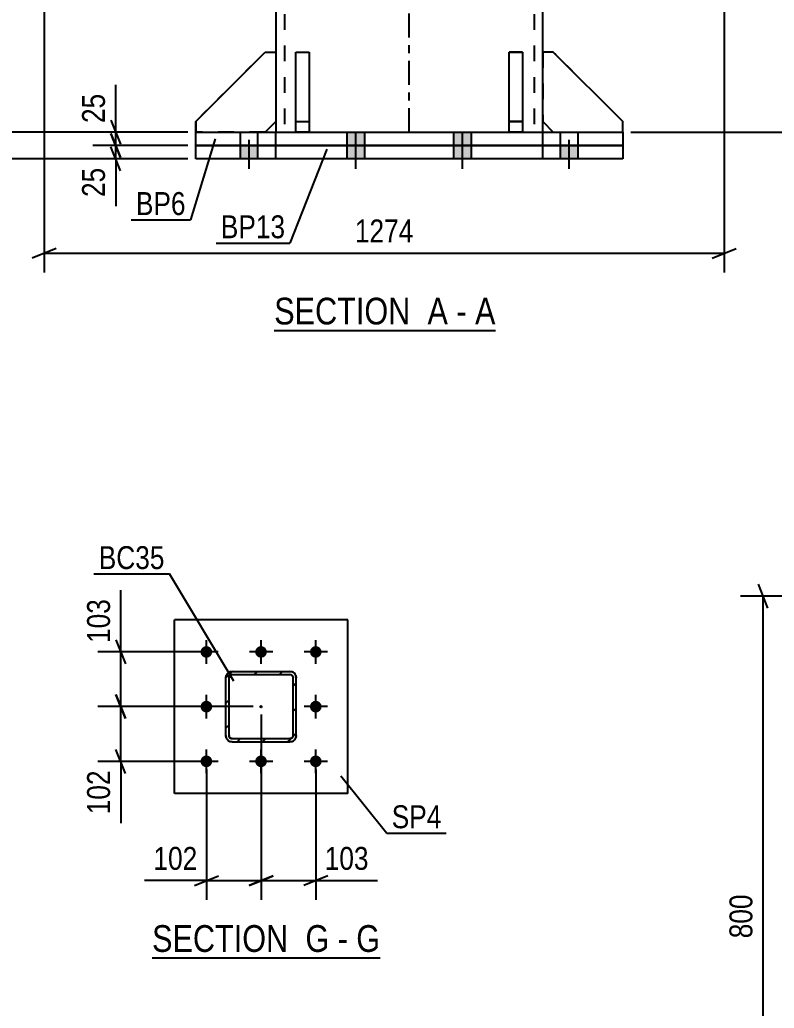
# Model space of a CAD drawing. Header units: millimetres. Extents: x 0 to 841, y 0 to 594.
# Drawn here: x 285.2 to 379.4, y 83.7 to 207.2 of the extents above; entities that cross this region are included whole.
import ezdxf

# ---------------------------------------------------------------- set-up
doc = ezdxf.new("R2010")
doc.units = ezdxf.units.MM
doc.linetypes.add('DXK_LINE_DOT2', pattern=[3.9198, 1.9599, -1.9599])
doc.linetypes.add('DXK_LINE_DOT3', pattern=[5.9187, 2.979, -0.9799, 0.9799, -0.9799])
doc.styles.add('Arial Narrow', font='ARIALN.TTF', dxfattribs={"height": 0.2})

# ---------------------------------------------------------------- blocks, each defined once
blk = doc.blocks.new('Unknown-682105598-11 - 3835')
at = {"color": 6, "linetype": 'Continuous'}
blk.add_line((316.96, 168.38), (344.6, 168.38), dxfattribs=at)
at = {"color": 0, "linetype": 'Continuous'}
for points in [[(335.06, 169.13), (335.06, 172.63), (316.96, 172.63), (316.96, 169.13)], [(338.67, 169.13), (338.67, 172.63), (336.11, 172.63), (336.11, 169.13)], [(341, 169.13), (341, 172.63), (339.72, 172.63), (339.72, 169.13)], [(344.6, 169.13), (344.6, 172.63), (342.05, 172.63), (342.05, 169.13)]]:
    blk.add_wipeout(points, dxfattribs=at)
at = {"color": 7, "linetype": 'Continuous', "style": 'Arial Narrow'}
for s, p in [('SECTION ', (316.96, 169.13)), ('A', (336.11, 169.13)), ('A', (342.05, 169.13)), ('-', (339.72, 169.13))]:
    blk.add_text(s, height=3.34, dxfattribs=at).set_placement(p)
blk = doc.blocks.new('Unknown-682105598-16 - 16781')
at = {"color": 6, "linetype": 'Continuous'}
blk.add_line((301.7, 90), (330.2, 90), dxfattribs=at)
at = {"color": 0, "linetype": 'Continuous'}
for points in [[(319.81, 90.75), (319.81, 94.25), (301.7, 94.25), (301.7, 90.75)], [(323.84, 90.75), (323.84, 94.25), (320.86, 94.25), (320.86, 90.75)], [(326.16, 90.75), (326.16, 94.25), (324.89, 94.25), (324.89, 90.75)], [(330.2, 90.75), (330.2, 94.25), (327.21, 94.25), (327.21, 90.75)]]:
    blk.add_wipeout(points, dxfattribs=at)
at = {"color": 7, "linetype": 'Continuous', "style": 'Arial Narrow'}
for s, p in [('SECTION ', (301.7, 90.75)), ('G', (320.86, 90.75)), ('G', (327.21, 90.75)), ('-', (324.89, 90.75))]:
    blk.add_text(s, height=3.34, dxfattribs=at).set_placement(p)
blk = doc.blocks.new('Part-682105598-3974 - 3835')
at = {"color": 2, "linetype": 'Continuous'}
for p, q in [((317.16, 243.16), (317.16, 193.16)), ((350.5, 193.16), (350.5, 243.16))]:
    blk.add_line(p, q, dxfattribs=at)
at = {"color": 7, "linetype": 'DXK_LINE_DOT2'}
for p, q in [((318.23, 243.16), (318.23, 193.16)), ((349.43, 243.16), (349.43, 193.16)), ((317.16, 193.16), (350.5, 193.16))]:
    blk.add_line(p, q, dxfattribs=at)
at = {"color": 7, "linetype": 'DXK_LINE_DOT3'}
blk.add_line((333.83, 193.16), (333.83, 243.16), dxfattribs=at)
blk = doc.blocks.new('Part-682105598-3980 - 3835')
at = {"color": 2, "linetype": 'Continuous'}
for p, q in [((319.66, 193.16), (319.66, 203.16)), ((319.66, 203.16), (321.33, 203.16)), ((321.33, 203.16), (321.33, 193.16)), ((319.66, 194.5), (321.33, 194.5)), ((321.33, 193.16), (319.66, 193.16))]:
    blk.add_line(p, q, dxfattribs=at)
blk = doc.blocks.new('Part-682105598-3981 - 3835')
at = {"color": 2, "linetype": 'Continuous'}
for p, q in [((346.33, 193.16), (346.33, 203.16)), ((348, 203.16), (346.33, 203.16)), ((348, 203.16), (348, 193.16)), ((348, 194.5), (346.33, 194.5)), ((348, 193.16), (346.33, 193.16))]:
    blk.add_line(p, q, dxfattribs=at)
blk = doc.blocks.new('Part-682105598-3982 - 3835')
at = {"color": 7, "linetype": 'DXK_LINE_DOT2'}
for p, q in [((319.66, 203.16), (321.33, 203.16)), ((319.66, 193.16), (319.66, 203.16)), ((321.33, 203.16), (321.33, 193.16)), ((319.66, 194.5), (321.33, 194.5)), ((321.33, 193.16), (319.66, 193.16))]:
    blk.add_line(p, q, dxfattribs=at)
blk = doc.blocks.new('Part-682105598-3983 - 3835')
at = {"color": 7, "linetype": 'DXK_LINE_DOT2'}
for p, q in [((346.33, 203.16), (348, 203.16)), ((346.33, 193.16), (346.33, 203.16)), ((348, 203.16), (348, 193.16)), ((346.33, 194.5), (348, 194.5)), ((348, 193.16), (346.33, 193.16))]:
    blk.add_line(p, q, dxfattribs=at)
blk = doc.blocks.new('Part-682105598-3984 - 3835')
at = {"color": 7, "linetype": 'DXK_LINE_DOT2'}
for p, q in [((351.83, 203.16), (350.5, 203.16)), ((350.5, 203.16), (350.5, 194.5)), ((360.5, 194.5), (351.83, 203.16)), ((350.5, 194.5), (351.83, 193.16)), ((360.5, 193.16), (360.5, 194.5)), ((351.83, 193.16), (360.5, 193.16))]:
    blk.add_line(p, q, dxfattribs=at)
blk = doc.blocks.new('Bolt-682105598-3937 - 3835')
at = {"linetype": 'Continuous'}
for points in [[(326.06, 191.5), (328.26, 191.5), (328.26, 193.16), (326.06, 193.16)], [(339.4, 191.5), (341.6, 191.5), (341.6, 193.16), (339.4, 193.16)]]:
    blk.add_hatch(color=1, dxfattribs=at).paths.add_polyline_path(points)
at = {"color": 1, "linetype": 'DXK_LINE_DOT2'}
for p, q in [((312.73, 191.5), (312.73, 193.16)), ((312.73, 191.5), (312.73, 193.16)), ((313.83, 190.23), (313.83, 193.16)), ((313.83, 190.23), (313.83, 193.16)), ((314.93, 191.5), (314.93, 193.16)), ((314.93, 191.5), (314.93, 193.16)), ((352.73, 191.5), (352.73, 193.16)), ((352.73, 191.5), (352.73, 193.16)), ((353.83, 190.23), (353.83, 193.16)), ((353.83, 190.23), (353.83, 193.16)), ((354.93, 191.5), (354.93, 193.16)), ((354.93, 191.5), (354.93, 193.16))]:
    blk.add_line(p, q, dxfattribs=at)
at = {"color": 1, "linetype": 'Continuous'}
for p, q in [((326.06, 191.5), (326.06, 193.16)), ((327.16, 190.23), (327.16, 193.16)), ((328.26, 191.5), (328.26, 193.16)), ((339.4, 191.5), (339.4, 193.16)), ((340.5, 190.23), (340.5, 193.16)), ((341.6, 191.5), (341.6, 193.16))]:
    blk.add_line(p, q, dxfattribs=at)
blk = doc.blocks.new('Part-682105598-3987 - 3835')
at = {"color": 2, "linetype": 'Continuous'}
for p, q in [((307.16, 194.5), (315.83, 203.16)), ((315.83, 203.16), (317.16, 203.16)), ((307.16, 194.5), (307.16, 193.16)), ((317.16, 194.5), (315.83, 193.16))]:
    blk.add_line(p, q, dxfattribs=at)
at = {"color": 7, "linetype": 'DXK_LINE_DOT2'}
for p, q in [((317.16, 203.16), (317.16, 194.5)), ((315.83, 193.16), (307.16, 193.16))]:
    blk.add_line(p, q, dxfattribs=at)
blk = doc.blocks.new('Part-682105598-3985 - 3835')
at = {"color": 2, "linetype": 'Continuous'}
for p, q in [((351.83, 203.16), (350.5, 203.16)), ((351.83, 203.16), (360.5, 194.5)), ((350.5, 194.5), (351.83, 193.16)), ((360.5, 193.16), (360.5, 194.5))]:
    blk.add_line(p, q, dxfattribs=at)
at = {"color": 7, "linetype": 'DXK_LINE_DOT2'}
for p, q in [((350.5, 203.16), (350.5, 194.5)), ((351.83, 193.16), (360.5, 193.16))]:
    blk.add_line(p, q, dxfattribs=at)
blk = doc.blocks.new('Part-682105598-3986 - 3835')
at = {"color": 7, "linetype": 'DXK_LINE_DOT2'}
for p, q in [((307.16, 194.5), (315.83, 203.16)), ((315.83, 203.16), (317.16, 203.16)), ((317.16, 203.16), (317.16, 194.5)), ((307.16, 193.16), (307.16, 194.5)), ((317.16, 194.5), (315.83, 193.16)), ((315.83, 193.16), (307.16, 193.16))]:
    blk.add_line(p, q, dxfattribs=at)
blk = doc.blocks.new('Part-682105598-3993 - 3835')
at = {"color": 2, "linetype": 'Continuous'}
for p, q in [((307.16, 193.16), (360.5, 193.16)), ((307.16, 191.5), (307.16, 193.16)), ((317.16, 191.5), (317.16, 193.16)), ((350.5, 191.5), (350.5, 193.16)), ((360.5, 193.16), (360.5, 191.5)), ((360.5, 191.5), (307.16, 191.5))]:
    blk.add_line(p, q, dxfattribs=at)
blk = doc.blocks.new('Part-682105598-38320 - 3835')
at = {"color": 2, "linetype": 'Continuous'}
for p, q in [((307.16, 191.5), (360.5, 191.5)), ((307.16, 189.83), (307.16, 191.5)), ((317.16, 189.83), (317.16, 191.5)), ((350.5, 189.83), (350.5, 191.5)), ((360.5, 191.5), (360.5, 189.83)), ((360.5, 189.83), (307.16, 189.83))]:
    blk.add_line(p, q, dxfattribs=at)
blk = doc.blocks.new('Bolt-682105598-38321 - 3835')
at = {"linetype": 'Continuous'}
for points in [[(312.73, 189.83), (314.93, 189.83), (314.93, 191.5), (312.73, 191.5)], [(312.73, 189.83), (314.93, 189.83), (314.93, 191.5), (312.73, 191.5)], [(326.06, 189.83), (328.26, 189.83), (328.26, 191.5), (326.06, 191.5)], [(339.4, 189.83), (341.6, 189.83), (341.6, 191.5), (339.4, 191.5)], [(352.73, 189.83), (354.93, 189.83), (354.93, 191.5), (352.73, 191.5)], [(352.73, 189.83), (354.93, 189.83), (354.93, 191.5), (352.73, 191.5)]]:
    blk.add_hatch(color=1, dxfattribs=at).paths.add_polyline_path(points)
at = {"color": 1, "linetype": 'Continuous'}
for p, q in [((312.73, 189.83), (312.73, 191.5)), ((312.73, 189.83), (312.73, 191.5)), ((313.83, 188.56), (313.83, 191.5)), ((313.83, 188.56), (313.83, 191.5)), ((314.93, 189.83), (314.93, 191.5)), ((314.93, 189.83), (314.93, 191.5)), ((326.06, 189.83), (326.06, 191.5)), ((327.16, 188.56), (327.16, 191.5)), ((328.26, 189.83), (328.26, 191.5)), ((339.4, 189.83), (339.4, 191.5)), ((340.5, 188.56), (340.5, 191.5)), ((341.6, 189.83), (341.6, 191.5)), ((352.73, 189.83), (352.73, 191.5)), ((352.73, 189.83), (352.73, 191.5)), ((353.83, 188.56), (353.83, 191.5)), ((353.83, 188.56), (353.83, 191.5)), ((354.93, 189.83), (354.93, 191.5)), ((354.93, 189.83), (354.93, 191.5))]:
    blk.add_line(p, q, dxfattribs=at)
blk = doc.blocks.new('Bolt-682105598-16906 - 16781')
at = {"linetype": 'Continuous'}
for points in [[(308.48, 127.49, -1), (308.48, 128.95, -1)], [(315.31, 127.49, -1), (315.31, 128.95, -1)], [(322.15, 127.49, -1), (322.15, 128.95, -1)], [(308.48, 120.65, -1), (308.48, 122.12, -1)], [(322.15, 120.65, -1), (322.15, 122.12, -1)], [(308.48, 113.82, -1), (308.48, 115.29, -1)], [(315.31, 113.82, -1), (315.31, 115.29, -1)], [(322.15, 113.82, -1), (322.15, 115.29, -1)]]:
    blk.add_hatch(color=1, dxfattribs=at).paths.add_polyline_path(points)
at = {"color": 1, "linetype": 'Continuous'}
for p, q in [((308.48, 126.75), (308.48, 129.69)), ((315.31, 126.75), (315.31, 129.69)), ((322.15, 126.75), (322.15, 129.69)), ((309.95, 128.22), (307.01, 128.22)), ((316.78, 128.22), (313.85, 128.22)), ((323.61, 128.22), (320.68, 128.22)), ((308.48, 119.92), (308.48, 122.85)), ((322.15, 119.92), (322.15, 122.85)), ((309.95, 121.39), (307.01, 121.39)), ((323.61, 121.39), (320.68, 121.39)), ((308.48, 113.09), (308.48, 116.02)), ((315.31, 113.09), (315.31, 116.02)), ((322.15, 113.09), (322.15, 116.02)), ((309.95, 114.55), (307.01, 114.55)), ((316.78, 114.55), (313.85, 114.55)), ((323.61, 114.55), (320.68, 114.55))]:
    blk.add_line(p, q, dxfattribs=at)
blk = doc.blocks.new('Part-682105598-16809 - 16781')
at = {"linetype": 'Continuous'}
h = blk.add_hatch(dxfattribs=at)
h.set_pattern_fill('', scale=0.7, style=0, pattern_type=0)
h.set_pattern_definition([(45, (311.714, 125.785), (-1.57154, 1.57154), [])])
h.paths.add_polyline_path([(318.91, 125.79), (311.71, 125.79), (311.41, 125.72), (311.15, 125.55), (310.97, 125.29), (310.91, 124.99), (310.91, 117.79), (310.97, 117.48), (311.15, 117.22), (311.41, 117.05), (311.71, 116.99), (318.91, 116.99), (319.22, 117.05), (319.48, 117.22), (319.65, 117.48), (319.71, 117.79), (319.71, 124.99), (319.65, 125.29), (319.48, 125.55), (319.22, 125.72)])
h.paths.add_polyline_path([(319.28, 125.14), (319.31, 124.99), (319.31, 117.79), (319.28, 117.63), (319.2, 117.5), (319.07, 117.42), (318.91, 117.39), (311.71, 117.39), (311.56, 117.42), (311.43, 117.5), (311.34, 117.63), (311.31, 117.79), (311.31, 124.99), (311.34, 125.14), (311.43, 125.27), (311.56, 125.35), (311.71, 125.39), (318.91, 125.39), (319.07, 125.35), (319.2, 125.27)])
blk.add_hatch(color=246, dxfattribs=at).paths.add_polyline_path([(315.31, 121.29, -1), (315.31, 121.49, -1)])
at = {"color": 7, "linetype": 'DXK_LINE_DOT2'}
for p, q in [((310.91, 124.99), (310.97, 125.29)), ((310.91, 117.79), (310.91, 124.99)), ((311.34, 125.14), (311.31, 124.99)), ((311.31, 117.79), (311.31, 124.99)), ((311.43, 125.27), (311.34, 125.14)), ((311.41, 125.72), (311.71, 125.79)), ((311.56, 125.35), (311.43, 125.27)), ((311.71, 125.39), (311.56, 125.35)), ((311.71, 125.79), (318.91, 125.79)), ((311.71, 125.39), (318.91, 125.39)), ((318.91, 125.79), (319.22, 125.72)), ((319.07, 125.35), (318.91, 125.39)), ((319.2, 125.27), (319.07, 125.35)), ((319.28, 125.14), (319.2, 125.27)), ((319.31, 124.99), (319.28, 125.14)), ((319.31, 117.79), (319.31, 124.99)), ((319.65, 125.29), (319.71, 124.99)), ((319.71, 117.79), (319.71, 124.99)), ((310.97, 117.48), (310.91, 117.79)), ((311.31, 117.79), (311.34, 117.63)), ((311.34, 117.63), (311.43, 117.5)), ((311.43, 117.5), (311.56, 117.42)), ((311.56, 117.42), (311.71, 117.39)), ((311.71, 117.39), (318.91, 117.39)), ((318.91, 117.39), (319.07, 117.42)), ((319.07, 117.42), (319.2, 117.5)), ((319.2, 117.5), (319.28, 117.63)), ((319.28, 117.63), (319.31, 117.79)), ((319.71, 117.79), (319.65, 117.48)), ((311.71, 116.99), (311.41, 117.05)), ((311.71, 116.99), (318.91, 116.99)), ((319.22, 117.05), (318.91, 116.99))]:
    blk.add_line(p, q, dxfattribs=at)
at = {"color": 2, "linetype": 'Continuous'}
for p, q in [((310.97, 125.29), (310.91, 124.99)), ((310.91, 124.99), (310.91, 124.99)), ((310.91, 117.79), (310.91, 124.99)), ((311.31, 124.99), (311.34, 125.14)), ((311.31, 124.99), (311.31, 124.99)), ((311.31, 117.79), (311.31, 124.99)), ((311.34, 125.14), (311.43, 125.27)), ((311.71, 125.79), (311.41, 125.72)), ((311.43, 125.27), (311.56, 125.35)), ((311.56, 125.35), (311.71, 125.39)), ((311.71, 125.79), (311.71, 125.79)), ((311.71, 125.79), (318.91, 125.79)), ((311.71, 125.39), (311.71, 125.39)), ((311.71, 125.39), (318.91, 125.39)), ((318.91, 125.79), (318.91, 125.79)), ((319.22, 125.72), (318.91, 125.79)), ((318.91, 125.39), (318.91, 125.39)), ((318.91, 125.39), (319.07, 125.35)), ((319.07, 125.35), (319.2, 125.27)), ((319.2, 125.27), (319.28, 125.14)), ((319.28, 125.14), (319.31, 124.99)), ((319.31, 124.99), (319.31, 124.99)), ((319.31, 117.79), (319.31, 124.99)), ((319.71, 124.99), (319.65, 125.29)), ((319.71, 124.99), (319.71, 124.99)), ((319.71, 117.79), (319.71, 124.99)), ((310.91, 117.79), (310.91, 117.79)), ((310.91, 117.79), (310.97, 117.48)), ((311.31, 117.79), (311.31, 117.79)), ((311.34, 117.63), (311.31, 117.79)), ((311.43, 117.5), (311.34, 117.63)), ((311.56, 117.42), (311.43, 117.5)), ((311.71, 117.39), (311.56, 117.42)), ((311.71, 117.39), (311.71, 117.39)), ((311.71, 117.39), (318.91, 117.39)), ((319.07, 117.42), (318.91, 117.39)), ((318.91, 117.39), (318.91, 117.39)), ((319.2, 117.5), (319.07, 117.42)), ((319.28, 117.63), (319.2, 117.5)), ((319.31, 117.79), (319.28, 117.63)), ((319.31, 117.79), (319.31, 117.79)), ((319.65, 117.48), (319.71, 117.79)), ((319.71, 117.79), (319.71, 117.79)), ((311.41, 117.05), (311.71, 116.99)), ((311.71, 116.99), (311.71, 116.99)), ((311.71, 116.99), (318.91, 116.99)), ((318.91, 116.99), (319.22, 117.05)), ((318.91, 116.99), (318.91, 116.99))]:
    blk.add_line(p, q, dxfattribs=at)
at = {"color": 246, "linetype": 'DXK_LINE_DOT2'}
blk.add_line((315.31, 121.39), (315.31, 121.39), dxfattribs=at)
at = {"color": 246, "linetype": 'Continuous'}
blk.add_circle((315.31, 121.39), 0.1, dxfattribs=at)
at = {"color": 7, "linetype": 'DXK_LINE_DOT2'}
for centre, start, end in [((311.71, 124.99), 112.4999, 157.4999), ((318.91, 124.99), 22.4999, 67.4999), ((311.71, 117.79), 202.4999, 247.4999), ((318.91, 117.79), 292.4999, 337.4999)]:
    blk.add_arc(centre, 0.8, start, end, dxfattribs=at)
at = {"color": 2, "linetype": 'Continuous'}
for centre, start, end in [((311.71, 124.99), 112.4999, 157.4999), ((318.91, 124.99), 22.4999, 67.4999), ((311.71, 117.79), 202.4999, 247.4999), ((318.91, 117.79), 292.4999, 337.4999)]:
    blk.add_arc(centre, 0.8, start, end, dxfattribs=at)
blk = doc.blocks.new('Part-682105598-16810 - 16781')
at = {"color": 2, "linetype": 'Continuous'}
for p, q in [((326.15, 132.22), (304.48, 132.22)), ((304.48, 110.55), (304.48, 132.22)), ((326.15, 110.55), (326.15, 132.22)), ((326.15, 110.55), (304.48, 110.55))]:
    blk.add_line(p, q, dxfattribs=at)
blk = doc.blocks.new('StraightDimension-682105598-29230 - 3835')
at = {"color": 7, "linetype": 'Continuous'}
for p, q in [((260.18, 297.1), (258.98, 300.1)), ((316.16, 298.6), (246.47, 298.6)), ((259.58, 193.16), (259.58, 298.6)), ((258.98, 194.66), (260.18, 191.66)), ((306.16, 193.16), (256.45, 193.16))]:
    blk.add_line(p, q, dxfattribs=at)
at = {"color": 0}
blk.add_wipeout([(258.83, 250.14), (254.63, 250.14), (254.63, 241.63), (258.83, 241.63)], dxfattribs=at)
at = {"color": 3, "style": 'Arial Narrow'}
blk.add_text('4758', height=2.863, rotation=90.0002, dxfattribs=at).set_placement((258.23, 242.23))
at = {"color": 0, "linetype": 'Continuous'}
for points in [[(254.38, 299.2), (254.38, 303.4), (245.87, 303.4), (245.87, 299.2)], [(258.88, 193.76), (258.88, 197.96), (255.85, 197.96), (255.85, 193.76)]]:
    blk.add_wipeout(points, dxfattribs=at)
at = {"color": 3, "linetype": 'Continuous', "style": 'Arial Narrow'}
for s, height, p in [('4758', 2.863, (246.47, 299.8)), ('0', 2.86, (256.45, 194.36))]:
    blk.add_text(s, height=height, dxfattribs=at).set_placement(p)
blk = doc.blocks.new('StraightDimension-682105598-4208 - 3835')
at = {"color": 7, "linetype": 'Continuous'}
for p, q in [((240.71, 194.66), (241.91, 191.66)), ((306.16, 193.16), (238.46, 193.16)), ((241.31, 189.83), (241.31, 193.16)), ((241.91, 188.33), (240.71, 191.33)), ((306.16, 189.83), (238.46, 189.83)), ((241.31, 189.83), (241.31, 183.92)), ((241.31, 189.83), (241.31, 183.92))]:
    blk.add_line(p, q, dxfattribs=at)
at = {"color": 0}
blk.add_wipeout([(240.56, 189.31), (236.36, 189.31), (236.36, 184.45), (240.56, 184.45)], dxfattribs=at)
at = {"color": 3, "style": 'Arial Narrow'}
blk.add_text('50', height=2.863, rotation=90.0002, dxfattribs=at).set_placement((239.96, 185.05))
blk = doc.blocks.new('StraightDimension-682105598-4217 - 3835')
at = {"color": 7, "linetype": 'Continuous'}
blk.add_line((306.16, 193.16), (238.46, 193.16), dxfattribs=at)
blk = doc.blocks.new('StraightDimension-682105598-11849 - 3835')
at = {"color": 7, "linetype": 'Continuous'}
for p, q in [((288.23, 289.34), (288.23, 175.63)), ((373.17, 287.06), (373.17, 175.63)), ((289.73, 178.63), (286.73, 177.43)), ((288.23, 178.03), (373.17, 178.03)), ((371.67, 177.43), (374.67, 178.63))]:
    blk.add_line(p, q, dxfattribs=at)
at = {"color": 0}
blk.add_wipeout([(334.95, 178.78), (334.95, 182.98), (326.44, 182.98), (326.44, 178.78)], dxfattribs=at)
at = {"color": 3, "style": 'Arial Narrow'}
blk.add_text('1274', height=2.863, dxfattribs=at).set_placement((327.04, 179.38))
blk = doc.blocks.new('StraightDimension-682105598-29093 - 3835')
at = {"color": 7, "linetype": 'Continuous'}
for p, q in [((412.08, 297.1), (410.88, 300.1)), ((351.5, 298.6), (424.6, 298.6)), ((411.48, 193.16), (411.48, 298.6)), ((410.88, 194.66), (412.08, 191.66)), ((361.5, 193.16), (414.61, 193.16))]:
    blk.add_line(p, q, dxfattribs=at)
at = {"color": 0}
blk.add_wipeout([(410.73, 250.14), (406.53, 250.14), (406.53, 241.63), (410.73, 241.63)], dxfattribs=at)
at = {"color": 3, "style": 'Arial Narrow'}
blk.add_text('4758', height=2.863, rotation=90.0002, dxfattribs=at).set_placement((410.13, 242.23))
at = {"color": 0, "linetype": 'Continuous'}
for points in [[(425.2, 299.2), (425.2, 303.4), (416.68, 303.4), (416.68, 299.2)], [(415.21, 193.76), (415.21, 197.96), (412.18, 197.96), (412.18, 193.76)]]:
    blk.add_wipeout(points, dxfattribs=at)
at = {"color": 3, "linetype": 'Continuous', "style": 'Arial Narrow'}
for s, height, p in [('4758', 2.863, (417.28, 299.8)), ('0', 2.86, (412.78, 194.36))]:
    blk.add_text(s, height=height, dxfattribs=at).set_placement(p)
blk = doc.blocks.new('StraightDimension-682105598-41525 - 3835')
at = {"color": 7, "linetype": 'Continuous'}
for p, q in [((297.16, 193.16), (297.16, 199.07)), ((297.16, 193.16), (297.16, 199.07)), ((296.56, 194.66), (297.76, 191.66)), ((306.16, 193.16), (294.31, 193.16)), ((297.76, 190), (296.56, 193)), ((297.16, 191.5), (297.16, 193.16)), ((306.16, 191.5), (294.31, 191.5))]:
    blk.add_line(p, q, dxfattribs=at)
at = {"color": 0}
blk.add_wipeout([(296.41, 198.55), (292.21, 198.55), (292.21, 193.69), (296.41, 193.69)], dxfattribs=at)
at = {"color": 3, "style": 'Arial Narrow'}
blk.add_text('25', height=2.863, rotation=90.0002, dxfattribs=at).set_placement((295.81, 194.29))
blk = doc.blocks.new('StraightDimension-682105598-41526 - 3835')
at = {"color": 7, "linetype": 'Continuous'}
for p, q in [((296.56, 193), (297.76, 190)), ((306.16, 191.5), (294.31, 191.5)), ((297.16, 189.83), (297.16, 191.5)), ((297.76, 188.33), (296.56, 191.33)), ((306.16, 189.83), (294.31, 189.83)), ((297.16, 189.83), (297.16, 183.92)), ((297.16, 189.83), (297.16, 183.92))]:
    blk.add_line(p, q, dxfattribs=at)
at = {"color": 0}
blk.add_wipeout([(296.41, 189.31), (292.21, 189.31), (292.21, 184.45), (296.41, 184.45)], dxfattribs=at)
at = {"color": 3, "style": 'Arial Narrow'}
blk.add_text('25', height=2.863, rotation=90.0002, dxfattribs=at).set_placement((295.81, 185.05))
blk = doc.blocks.new('StraightDimension-682105598-39224 - 16781')
at = {"color": 7, "linetype": 'Continuous'}
for p, q in [((297.19, 122.89), (298.39, 119.89)), ((314.31, 121.39), (294.94, 121.39)), ((297.79, 114.55), (297.79, 121.39)), ((298.39, 113.05), (297.19, 116.05)), ((307.48, 114.55), (294.94, 114.55)), ((297.79, 114.55), (297.79, 106.82)), ((297.79, 114.55), (297.79, 106.82))]:
    blk.add_line(p, q, dxfattribs=at)
at = {"color": 0}
blk.add_wipeout([(297.04, 114.03), (292.84, 114.03), (292.84, 107.34), (297.04, 107.34)], dxfattribs=at)
at = {"color": 3, "style": 'Arial Narrow'}
blk.add_text('102', height=2.863, rotation=90.0002, dxfattribs=at).set_placement((296.44, 107.94))
blk = doc.blocks.new('StraightDimension-682105598-39226 - 16781')
at = {"color": 7, "linetype": 'Continuous'}
for p, q in [((297.79, 128.22), (297.79, 135.95)), ((297.79, 128.22), (297.79, 135.95)), ((297.19, 129.72), (298.39, 126.72)), ((307.48, 128.22), (294.94, 128.22)), ((297.79, 121.39), (297.79, 128.22)), ((298.39, 119.89), (297.19, 122.89)), ((314.31, 121.39), (294.94, 121.39))]:
    blk.add_line(p, q, dxfattribs=at)
at = {"color": 0}
blk.add_wipeout([(297.04, 135.43), (292.84, 135.43), (292.84, 128.74), (297.04, 128.74)], dxfattribs=at)
at = {"color": 3, "style": 'Arial Narrow'}
blk.add_text('103', height=2.863, rotation=90.0002, dxfattribs=at).set_placement((296.44, 129.34))
blk = doc.blocks.new('StraightDimension-682105598-39228 - 16781')
at = {"color": 7, "linetype": 'Continuous'}
for p, q in [((315.31, 120.39), (315.31, 97.25)), ((308.48, 113.55), (308.48, 97.25)), ((306.98, 99.05), (309.98, 100.25)), ((316.81, 100.25), (313.81, 99.05)), ((308.48, 99.65), (300.75, 99.65)), ((308.48, 99.65), (300.75, 99.65)), ((308.48, 99.65), (315.31, 99.65))]:
    blk.add_line(p, q, dxfattribs=at)
at = {"color": 0}
blk.add_wipeout([(307.96, 100.4), (307.96, 104.6), (301.27, 104.6), (301.27, 100.4)], dxfattribs=at)
at = {"color": 3, "style": 'Arial Narrow'}
blk.add_text('102', height=2.863, dxfattribs=at).set_placement((301.87, 101))
blk = doc.blocks.new('StraightDimension-682105598-39230 - 16781')
at = {"color": 7, "linetype": 'Continuous'}
for p, q in [((315.31, 120.39), (315.31, 97.25)), ((322.15, 113.55), (322.15, 97.25)), ((313.81, 99.05), (316.81, 100.25)), ((323.65, 100.25), (320.65, 99.05)), ((315.31, 99.65), (322.15, 99.65)), ((322.15, 99.65), (329.88, 99.65)), ((322.15, 99.65), (329.88, 99.65))]:
    blk.add_line(p, q, dxfattribs=at)
at = {"color": 0}
blk.add_wipeout([(329.36, 100.4), (329.36, 104.6), (322.67, 104.6), (322.67, 100.4)], dxfattribs=at)
at = {"color": 3, "style": 'Arial Narrow'}
blk.add_text('103', height=2.863, dxfattribs=at).set_placement((323.27, 101))
blk = doc.blocks.new('StraightDimension-682105598-20724 - 20202')
at = {"color": 7, "linetype": 'Continuous'}
for p, q in [((378.65, 133.69), (377.45, 136.69)), ((422.04, 135.19), (375.2, 135.19)), ((378.05, 55.19), (378.05, 135.19)), ((377.45, 56.69), (378.65, 53.69)), ((422.04, 55.19), (375.2, 55.19))]:
    blk.add_line(p, q, dxfattribs=at)
at = {"color": 0}
blk.add_wipeout([(377.3, 98.53), (373.1, 98.53), (373.1, 91.85), (377.3, 91.85)], dxfattribs=at)
at = {"color": 3, "style": 'Arial Narrow'}
blk.add_text('800', height=2.863, rotation=90.0002, dxfattribs=at).set_placement((376.7, 92.45))
blk = doc.blocks.new('Mark-682105598-3989 - 3835')
at = {"color": 0}
blk.add_wipeout([(305.89, 182.8), (305.89, 185.8), (299.68, 185.8), (299.68, 182.8)], dxfattribs=at)
blk.add_wipeout([(305.89, 182.8), (305.89, 185.8), (299.68, 185.8), (299.68, 182.8)], dxfattribs=at)
at = {"color": 30, "linetype": 'Continuous'}
for p in [(309.56, 192.31), (299.08, 182.2)]:
    blk.add_line(p, (306.49, 182.2), dxfattribs=at)
at = {"color": 3, "style": 'Arial Narrow'}
blk.add_text('BP6', height=2.863, dxfattribs=at).set_placement((299.68, 182.8))
blk = doc.blocks.new('Mark-682105598-41517 - 3835')
at = {"color": 0}
blk.add_wipeout([(318.33, 179.9), (318.33, 182.9), (310.29, 182.9), (310.29, 179.9)], dxfattribs=at)
blk.add_wipeout([(318.33, 179.9), (318.33, 182.9), (310.29, 182.9), (310.29, 179.9)], dxfattribs=at)
at = {"color": 30, "linetype": 'Continuous'}
for p in [(323.54, 191.03), (309.69, 179.3)]:
    blk.add_line(p, (318.93, 179.3), dxfattribs=at)
at = {"color": 3, "style": 'Arial Narrow'}
blk.add_text('BP13', height=2.863, dxfattribs=at).set_placement((310.29, 179.9))
blk = doc.blocks.new('Mark-682105598-17123 - 16781')
at = {"color": 0}
blk.add_wipeout([(337.85, 106.2), (337.85, 109.2), (331.64, 109.2), (331.64, 106.2)], dxfattribs=at)
blk.add_wipeout([(337.85, 106.2), (337.85, 109.2), (331.64, 109.2), (331.64, 106.2)], dxfattribs=at)
at = {"color": 30, "linetype": 'Continuous'}
for p, q in [((325.3, 112.75), (331.04, 105.6)), ((331.04, 105.6), (338.45, 105.6))]:
    blk.add_line(p, q, dxfattribs=at)
at = {"color": 3, "style": 'Arial Narrow'}
blk.add_text('SP4', height=2.863, dxfattribs=at).set_placement((331.64, 106.2))
blk = doc.blocks.new('Mark-682105598-17115 - 16781')
at = {"color": 0}
blk.add_wipeout([(303.26, 138.57), (303.26, 141.57), (295.04, 141.57), (295.04, 138.57)], dxfattribs=at)
blk.add_wipeout([(303.26, 138.57), (303.26, 141.57), (295.04, 141.57), (295.04, 138.57)], dxfattribs=at)
at = {"color": 30, "linetype": 'Continuous'}
for p in [(294.44, 137.97), (311.92, 124.56)]:
    blk.add_line(p, (303.86, 137.97), dxfattribs=at)
at = {"color": 3, "style": 'Arial Narrow'}
blk.add_text('BC35', height=2.863, dxfattribs=at).set_placement((295.04, 138.57))

msp = doc.modelspace()

# ---------------------------------------------------------------- block references
for name in ['Part-682105598-3974 - 3835', 'Part-682105598-3987 - 3835', 'Part-682105598-3986 - 3835', 'Part-682105598-3980 - 3835', 'Part-682105598-3982 - 3835', 'Part-682105598-3981 - 3835', 'Part-682105598-3983 - 3835', 'Part-682105598-3984 - 3835', 'Part-682105598-3985 - 3835', 'Part-682105598-3993 - 3835', 'Bolt-682105598-3937 - 3835', 'Part-682105598-38320 - 3835', 'Bolt-682105598-38321 - 3835', 'Unknown-682105598-11 - 3835', 'StraightDimension-682105598-20724 - 20202', 'Part-682105598-16810 - 16781', 'Bolt-682105598-16906 - 16781', 'Part-682105598-16809 - 16781', 'Unknown-682105598-16 - 16781']:
    msp.add_blockref(name, (0, 0))

# ---------------------------------------------------------------- next in the draw order: block references
for name in ['StraightDimension-682105598-29230 - 3835', 'StraightDimension-682105598-39224 - 16781']:
    msp.add_blockref(name, (0, 0))

# ---------------------------------------------------------------- next in the draw order: block references
for name in ['StraightDimension-682105598-4208 - 3835', 'StraightDimension-682105598-39226 - 16781']:
    msp.add_blockref(name, (0, 0))

# ---------------------------------------------------------------- next in the draw order: block references
for name in ['StraightDimension-682105598-4217 - 3835', 'Mark-682105598-17115 - 16781', 'StraightDimension-682105598-39228 - 16781']:
    msp.add_blockref(name, (0, 0))

# ---------------------------------------------------------------- next in the draw order: block references
for name in ['StraightDimension-682105598-11849 - 3835', 'StraightDimension-682105598-39230 - 16781']:
    msp.add_blockref(name, (0, 0))

# ---------------------------------------------------------------- next in the draw order: block references
for name in ['StraightDimension-682105598-29093 - 3835', 'StraightDimension-682105598-41525 - 3835', 'Mark-682105598-17123 - 16781']:
    msp.add_blockref(name, (0, 0))

# ---------------------------------------------------------------- next in the draw order: block references
msp.add_blockref('StraightDimension-682105598-41526 - 3835', (0, 0))

# ---------------------------------------------------------------- next in the draw order: block references
msp.add_blockref('Mark-682105598-3989 - 3835', (0, 0))

# ---------------------------------------------------------------- next in the draw order: block references
msp.add_blockref('Mark-682105598-41517 - 3835', (0, 0))

doc.saveas('drawing.dxf')
